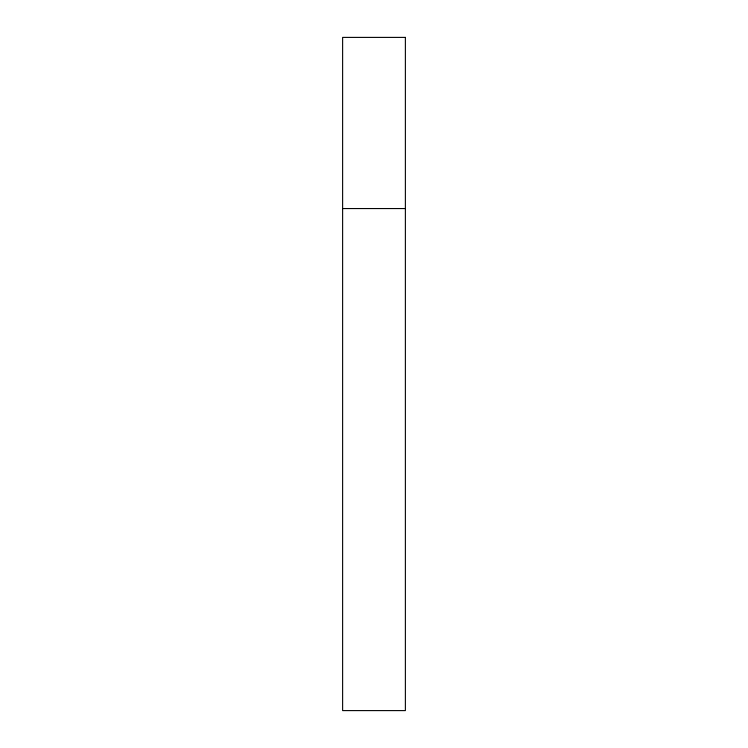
<?xml version="1.0" encoding="UTF-8"?>
<svg xmlns="http://www.w3.org/2000/svg" width="748" height="748" viewBox="0 0 748 748"><rect width="100%" height="100%" fill="white"/><g stroke="black" fill="none" stroke-linecap="round" stroke-linejoin="round"><path stroke-width="1.12" d="M342.621 208.552L405.379 208.552M405.379 37.4L342.621 37.4L342.621 710.6L405.379 710.6L405.379 37.4"/></g></svg>
